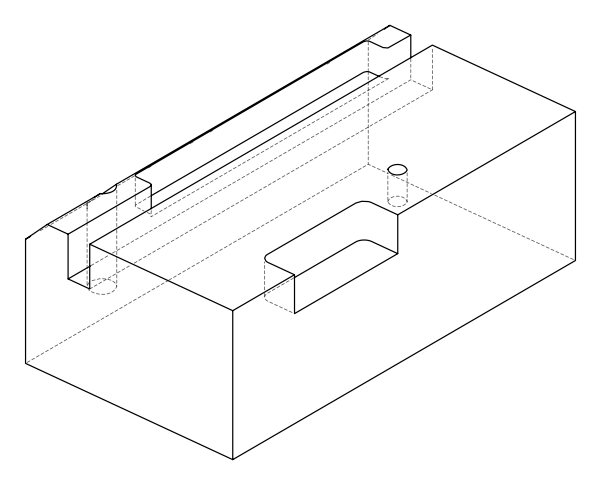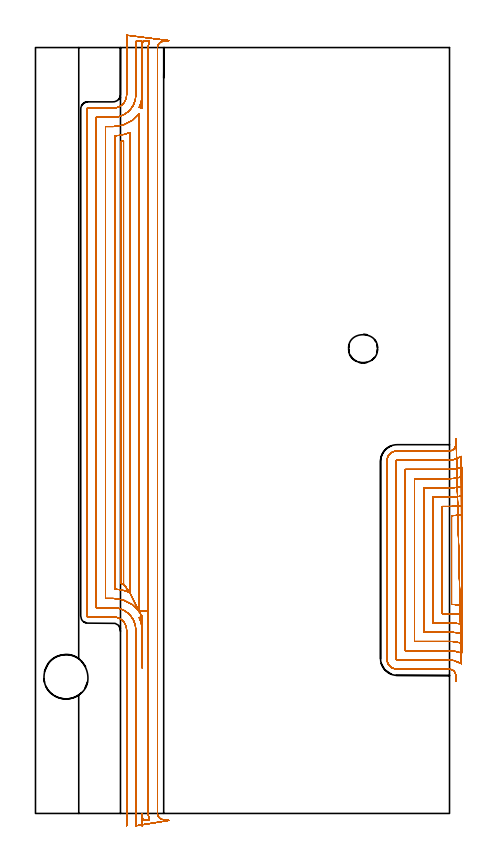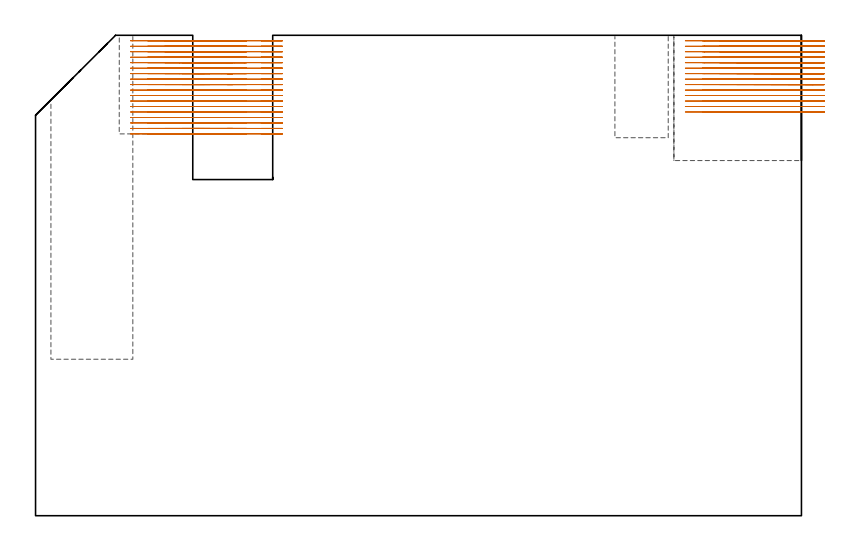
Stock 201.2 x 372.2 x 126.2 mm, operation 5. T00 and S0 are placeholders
(PLAN: 8 operations, 5 tool changes, 226.6 min)
(1 SPOT_DRILL | STEP1POCKET | NXT0321_9005460120000 | 0.03 min | 3 mm3)
(2 DRILL_BLIND_HOLE_INTO_CENTER | STEP1POCKET | NXT0301_128 | 0.12 min | 2910 mm3)
(3 MILL_ROUGH_BLIND_HOLE_CONTOUR | STEP1POCKET | NXT0201_013 | Spiral | 0.49 min | 1225 mm3)
(4 AREA_MILL | FG_CHAMFER_SURFACE | UGT0205_001 | 23.51 min | 81862 mm3)
(5 MILL_OPEN_POCKET | POCKET_OPEN | NXT0201_008 | Follow Part, ap 1.5, ae 75% | 191.44 min | 425659 mm3)
(6 MILL_SLOT | SLOT_PARTIAL_RECTANGULAR | NXT0201_012 | Follow Part, ap 4, ae 75% | 2.69 min | 26153 mm3)
(7 MILL_RECTANGULAR_SLOT | SLOT_RECTANGULAR | NXT0201_012 | Follow Part, ap 4, ae 75% | 6.61 min | 93767 mm3)
(8 MILL_BLIND_HOLE_FROM_SOLID_MATERIAL | STEP1POCKET_1 | NXT0201_012 | Spiral | 1.74 min | 28776 mm3)
(TOOL NXT0321_9005460120000 | NC Spot Drill, 142deg, 12mm, Carbide, Uncoated | D12 PA142 FL30 Z2)
(TOOL NXT0301_128 | Carbide Drill 12mm [861.1-1200-036A1-GP GC34] | D12 PA150 FL37.4 Z2)
(TOOL NXT0201_013 | ENDMILL 10mm | D10 FL30 Z4)
(TOOL UGT0205_001 | Chamfer Mill 20 x 3 x 45 deg. | D20 FL50 Z2)
(TOOL NXT0201_008 | ENDMILL 6mm [2P460-0600-NA 1630] | D6 FL26 Z6)
(TOOL NXT0201_012 | ENDMILL 16mm [2P460-1600-NA 1630] | D16 FL38 Z6)
(OP 5 MILL_OPEN_POCKET, part 1 of 2)
G17 G21 G94 G90
T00 M6
G54
G17 G0 G90 X51.8 Y-6. S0 M3
G43 Z136.2 H1
Z124.761
G94 G1 Y-3. F250.
Y-0.008 F500.
G3 X52.238 Y-3. R10.5
G1 X55.426
G2 X54.8 Y0. R7.5
G1 Y98.232
X50.3
X51.8 Y95.634
Y74.558
Y89.1
G3 X50.374 Y95.233 R13.9
X51.8 Y95.634 R3.
G1 X50.3 Y98.232
X45.8 Y107.365
X42.8 Y111.47
Y326.83
G2 X41.5 Y326.585 R22.9
G1 Y111.715
G2 X42.8 Y111.47 R22.9
G1 X45.8 Y107.365
Y330.935
G2 X38.5 Y329.309 R19.9
G1 Y108.991
G2 X45.8 Y107.365 R19.9
G1 X50.3 Y98.232
Y340.068
G2 X37.9 Y333.8 R15.4
G1 X34.
Y104.5
X37.9
G2 X50.3 Y98.232 R15.4
G1 X54.8
Y372.2
G2 X55.426 Y375.2 R7.5
G1 X52.238
G3 X51.8 Y372.2 R10.5
G1 Y342.666
G3 X50.374 Y343.067 R3.
X51.8 Y349.2 R13.9
G1 Y375.2
X48.8
Y349.2
G2 X37.9 Y338.3 R10.9
G1 X29.5
Y100.
X37.9
G2 X48.8 Y89.1 R10.9
G1 Y-3.
Y-6. F250.
X64.847 Y-3.393
X61.877 Y-2.97
G2 X59.3 Y0. R3. F500.
G1 Y372.2
G2 X61.877 Y375.17 R3.
G1 X64.847 Y375.593 F250.
X44.3 Y378.2
Y375.2
Y349.2 F500.
G2 X37.9 Y342.8 R6.4
G1 X25.4
G3 X25. Y342.4 R0.4
G1 Y95.9
G3 X25.4 Y95.5 R0.4
G1 X37.9
G2 X44.3 Y89.1 R6.4
G1 Y-3.
Y-6. F250.
G0 X51.8 Z123.322
G1 Y-3.
Y-0.008 F500.
G3 X52.238 Y-3. R10.5
G1 X55.426
G2 X54.8 Y0. R7.5
G1 Y98.232
X50.3
X51.8 Y95.634
Y70.68
Y89.1
G3 X50.374 Y95.233 R13.9
X51.8 Y95.634 R3.
G1 X50.3 Y98.232
X45.8 Y107.365
X42.8 Y111.47
Y326.83
G2 X41.5 Y326.585 R22.9
G1 Y111.715
G2 X42.8 Y111.47 R22.9
G1 X45.8 Y107.365
Y330.935
G2 X38.5 Y329.309 R19.9
G1 Y108.991
G2 X45.8 Y107.365 R19.9
G1 X50.3 Y98.232
Y340.068
G2 X37.9 Y333.8 R15.4
G1 X34.
Y104.5
X37.9
G2 X50.3 Y98.232 R15.4
G1 X54.8
Y372.2
G2 X55.426 Y375.2 R7.5
G1 X52.238
G3 X51.8 Y372.2 R10.5
G1 Y342.666
G3 X50.374 Y343.067 R3.
X51.8 Y349.2 R13.9
G1 Y375.2
X48.8
Y349.2
G2 X37.9 Y338.3 R10.9
G1 X29.5
Y100.
X37.9
G2 X48.8 Y89.1 R10.9
G1 Y-3.
Y-6. F250.
X64.847 Y-3.393
X61.877 Y-2.97
G2 X59.3 Y0. R3. F500.
G1 Y372.2
G2 X61.877 Y375.17 R3.
G1 X64.847 Y375.593 F250.
X44.3 Y378.2
Y375.2
Y349.2 F500.
G2 X37.9 Y342.8 R6.4
G1 X25.4
G3 X25. Y342.4 R0.4
G1 Y95.9
G3 X25.4 Y95.5 R0.4
G1 X37.9
G2 X44.3 Y89.1 R6.4
G1 Y-3.
Y-6. F250.
G0 X51.8 Z121.883
G1 Y-3.
Y-0.008 F500.
G3 X52.238 Y-3. R10.5
G1 X55.426
G2 X54.8 Y0. R7.5
G1 Y98.232
X50.3
X51.8 Y95.634
Y70.68
Y89.1
G3 X50.374 Y95.233 R13.9
X51.8 Y95.634 R3.
G1 X50.3 Y98.232
X45.8 Y107.365
X42.8 Y111.47
Y326.83
G2 X41.5 Y326.585 R22.9
G1 Y111.715
G2 X42.8 Y111.47 R22.9
G1 X45.8 Y107.365
Y330.935
G2 X38.5 Y329.309 R19.9
G1 Y108.991
G2 X45.8 Y107.365 R19.9
G1 X50.3 Y98.232
Y340.068
G2 X37.902 Y333.8 R15.4
G1 X34.
Y104.5
X37.9
G2 X50.3 Y98.232 R15.4
G1 X54.8
Y372.2
G2 X55.426 Y375.2 R7.5
G1 X52.238
G3 X51.8 Y372.2 R10.5
G1 Y342.666
G3 X50.374 Y343.067 R3.
X51.8 Y349.2 R13.9
G1 Y375.2
X48.8
Y349.2
G2 X37.9 Y338.3 R10.9
G1 X29.5
Y100.
X37.9
G2 X48.8 Y89.1 R10.9
G1 Y-3.
Y-6. F250.
X64.847 Y-3.393
X61.877 Y-2.97
G2 X59.3 Y0. R3. F500.
G1 Y372.2
G2 X61.877 Y375.17 R3.
G1 X64.847 Y375.593 F250.
X44.3 Y378.2
Y375.2
Y349.2 F500.
G2 X37.9 Y342.8 R6.4
G1 X25.4
G3 X25. Y342.4 R0.4
G1 Y95.9
G3 X25.4 Y95.5 R0.4
G1 X37.9
G2 X44.3 Y89.1 R6.4
G1 Y-3.
Y-6. F250.
G0 X51.8 Z120.444
G1 Y-3.
Y-0.008 F500.
G3 X52.238 Y-3. R10.5
G1 X55.426
G2 X54.8 Y0. R7.5
G1 Y98.232
X50.3
X51.8 Y95.634
Y74.558
Y89.1
G3 X50.374 Y95.233 R13.9
X51.8 Y95.634 R3.
G1 X50.3 Y98.232
X45.8 Y107.365
X42.8 Y111.47
Y326.83
G2 X41.5 Y326.585 R22.9
G1 Y111.715
G2 X42.8 Y111.47 R22.9
G1 X45.8 Y107.365
Y330.935
G2 X38.5 Y329.309 R19.9
G1 Y108.991
G2 X45.8 Y107.365 R19.9
G1 X50.3 Y98.232
Y340.068
G2 X37.9 Y333.8 R15.4
G1 X34.
Y104.5
X37.9
G2 X50.3 Y98.232 R15.4
G1 X54.8
Y372.2
G2 X55.426 Y375.2 R7.5
G1 X52.238
G3 X51.8 Y372.2 R10.5
G1 Y342.666
G3 X50.374 Y343.067 R3.
X51.8 Y349.2 R13.9
G1 Y375.2
X48.8
Y349.2
G2 X37.9 Y338.3 R10.9
G1 X29.5
Y100.
X37.9
G2 X48.8 Y89.1 R10.9
G1 Y-3.
Y-6. F250.
X64.847 Y-3.393
X61.877 Y-2.97
G2 X59.3 Y0. R3. F500.
G1 Y372.2
G2 X61.877 Y375.17 R3.
G1 X64.847 Y375.593 F250.
X44.3 Y378.2
Y375.2
Y349.2 F500.
G2 X37.9 Y342.8 R6.4
G1 X25.4
G3 X25. Y342.4 R0.4
G1 Y95.9
G3 X25.4 Y95.5 R0.4
G1 X37.9
G2 X44.3 Y89.1 R6.4
G1 Y-3.
Y-6. F250.
G0 X51.8 Z119.005
G1 Y-3.
Y-0.008 F500.
G3 X52.238 Y-3. R10.5
G1 X55.426
G2 X54.8 Y0. R7.5
G1 Y98.232
X50.3
X51.8 Y95.634
Y74.558
Y89.1
G3 X50.374 Y95.233 R13.9
X51.8 Y95.634 R3.
G1 X50.3 Y98.232
X45.8 Y107.365
X42.8 Y111.47
Y326.83
G2 X41.5 Y326.585 R22.9
G1 Y111.715
G2 X42.8 Y111.47 R22.9
G1 X45.8 Y107.365
Y330.935
G2 X38.5 Y329.309 R19.9
G1 Y108.991
G2 X45.8 Y107.365 R19.9
G1 X50.3 Y98.232
Y340.068
G2 X37.9 Y333.8 R15.4
G1 X34.
Y104.5
X37.9
G2 X50.3 Y98.232 R15.4
G1 X54.8
Y372.2
G2 X55.426 Y375.2 R7.5
G1 X52.238
G3 X51.8 Y372.2 R10.5
G1 Y342.666
G3 X50.374 Y343.067 R3.
X51.8 Y349.2 R13.9
G1 Y375.2
X48.8
Y349.2
G2 X37.9 Y338.3 R10.9
G1 X29.5
Y100.
X37.9
G2 X48.8 Y89.1 R10.9
G1 Y-3.
Y-6. F250.
X64.847 Y-3.393
X61.877 Y-2.97
G2 X59.3 Y0. R3. F500.
G1 Y372.2
G2 X61.877 Y375.17 R3.
G1 X64.847 Y375.593 F250.
X44.3 Y378.2
Y375.2
Y349.2 F500.
G2 X37.9 Y342.8 R6.4
G1 X25.4
G3 X25. Y342.4 R0.4
G1 Y95.9
G3 X25.4 Y95.5 R0.4
G1 X37.9
G2 X44.3 Y89.1 R6.4
G1 Y-3.
Y-6. F250.
G0 X51.8 Z117.567
G1 Y-3.
Y-0.008 F500.
G3 X52.238 Y-3. R10.5
G1 X55.426
G2 X54.8 Y0. R7.5
G1 Y98.232
X50.3
X51.8 Y95.634
Y74.558
Y89.1
G3 X50.374 Y95.233 R13.9
X51.8 Y95.634 R3.
G1 X50.3 Y98.232
X45.8 Y107.365
X42.8 Y111.47
Y326.83
G2 X41.5 Y326.585 R22.9
G1 Y111.715
G2 X42.8 Y111.47 R22.9
G1 X45.8 Y107.365
Y330.935
G2 X38.5 Y329.309 R19.9
G1 Y108.991
G2 X45.8 Y107.365 R19.9
G1 X50.3 Y98.232
Y340.068
G2 X37.902 Y333.8 R15.4
G1 X34.
Y104.5
X37.9
G2 X50.3 Y98.232 R15.4
G1 X54.8
Y372.2
G2 X55.426 Y375.2 R7.5
G1 X52.238
G3 X51.8 Y372.2 R10.5
G1 Y342.666
G3 X50.374 Y343.067 R3.
X51.8 Y349.2 R13.9
G1 Y375.2
X48.8
Y349.2
G2 X37.9 Y338.3 R10.9
G1 X29.5
Y100.
X37.9
G2 X48.8 Y89.1 R10.9
G1 Y-3.
Y-6. F250.
X64.847 Y-3.393
X61.877 Y-2.97
G2 X59.3 Y0. R3. F500.
G1 Y372.2
G2 X61.877 Y375.17 R3.
G1 X64.847 Y375.593 F250.
X44.3 Y378.2
Y375.2
Y349.2 F500.
G2 X37.9 Y342.8 R6.4
G1 X25.4
G3 X25. Y342.4 R0.4
G1 Y95.9
G3 X25.4 Y95.5 R0.4
G1 X37.9
G2 X44.3 Y89.1 R6.4
G1 Y-3.
Y-6. F250.
G0 X51.8 Z116.128
G1 Y-3.
Y-0.008 F500.
G3 X52.238 Y-3. R10.5
G1 X55.426
G2 X54.8 Y0. R7.5
G1 Y98.232
X50.3
X51.8 Y95.634
Y74.558
Y89.1
G3 X50.374 Y95.233 R13.9
X51.8 Y95.634 R3.
G1 X50.3 Y98.232
X45.8 Y107.365
X42.8 Y111.47
Y326.83
G2 X41.5 Y326.585 R22.9
G1 Y111.715
G2 X42.8 Y111.47 R22.9
G1 X45.8 Y107.365
Y330.935
G2 X38.5 Y329.309 R19.9
G1 Y108.991
G2 X45.8 Y107.365 R19.9
G1 X50.3 Y98.232
Y340.068
G2 X37.902 Y333.8 R15.4
G1 X34.
Y104.5
X37.9
G2 X50.3 Y98.232 R15.4
G1 X54.8
Y372.2
G2 X55.426 Y375.2 R7.5
G1 X52.238
G3 X51.8 Y372.2 R10.5
G1 Y342.666
G3 X50.374 Y343.067 R3.
X51.8 Y349.2 R13.9
G1 Y375.2
X48.8
Y349.2
G2 X37.9 Y338.3 R10.9
G1 X29.5
Y100.
X37.9
G2 X48.8 Y89.1 R10.9
G1 Y-3.
Y-6. F250.
X64.847 Y-3.393
X61.877 Y-2.97
G2 X59.3 Y0. R3. F500.
G1 Y372.2
G2 X61.877 Y375.17 R3.
G1 X64.847 Y375.593 F250.
X44.3 Y378.2
Y375.2
Y349.2 F500.
G2 X37.9 Y342.8 R6.4
G1 X25.4
G3 X25. Y342.4 R0.4
G1 Y95.9
G3 X25.4 Y95.5 R0.4
G1 X37.9
G2 X44.3 Y89.1 R6.4
G1 Y-3.
Y-6. F250.
G0 X51.8 Z114.689
G1 Y-3.
Y-0.008 F500.
G3 X52.238 Y-3. R10.5
G1 X55.426
G2 X54.8 Y0. R7.5
G1 Y98.232
X50.3
X51.8 Y95.634
Y74.558
Y89.1
G3 X50.374 Y95.233 R13.9
X51.8 Y95.634 R3.
G1 X50.3 Y98.232
X45.8 Y107.365
X42.8 Y111.47
Y326.83
G2 X41.5 Y326.585 R22.9
G1 Y111.715
G2 X42.8 Y111.47 R22.9
G1 X45.8 Y107.365
Y330.935
G2 X38.5 Y329.309 R19.9
G1 Y108.991
G2 X45.8 Y107.365 R19.9
G1 X50.3 Y98.232
Y340.068
G2 X37.902 Y333.8 R15.4
G1 X34.
Y104.5
X37.9
G2 X50.3 Y98.232 R15.4
G1 X54.8
Y372.2
G2 X55.426 Y375.2 R7.5
G1 X52.238
G3 X51.8 Y372.2 R10.5
G1 Y342.666
G3 X50.374 Y343.067 R3.
X51.8 Y349.2 R13.9
G1 Y375.2
X48.8
Y349.2
G2 X37.9 Y338.3 R10.9
G1 X29.5
Y100.
X37.9
G2 X48.8 Y89.1 R10.9
G1 Y-3.
Y-6. F250.
X64.847 Y-3.393
X61.877 Y-2.97
G2 X59.3 Y0. R3. F500.
G1 Y372.2
G2 X61.877 Y375.17 R3.
G1 X64.847 Y375.593 F250.
X44.3 Y378.2
Y375.2
Y349.2 F500.
G2 X37.9 Y342.8 R6.4
G1 X25.4
G3 X25. Y342.4 R0.4
G1 Y95.9
G3 X25.4 Y95.5 R0.4
G1 X37.9
G2 X44.3 Y89.1 R6.4
G1 Y-3.
Y-6. F250.
G0 X51.8 Z113.25
G1 Y-3.
Y-0.008 F500.
G3 X52.238 Y-3. R10.5
G1 X55.426
G2 X54.8 Y0. R7.5
G1 Y98.232
X50.3
X51.8 Y95.634
Y70.68
Y89.1
G3 X50.374 Y95.233 R13.9
X51.8 Y95.634 R3.
G1 X50.3 Y98.232
X45.8 Y107.365
X42.8 Y111.47
Y326.83
G2 X41.5 Y326.585 R22.9
G1 Y111.715
G2 X42.8 Y111.47 R22.9
G1 X45.8 Y107.365
Y330.935
G2 X38.5 Y329.309 R19.9
G1 Y108.991
G2 X45.8 Y107.365 R19.9
G1 X50.3 Y98.232
Y340.068
G2 X37.902 Y333.8 R15.4
G1 X34.
Y104.5
X37.9
G2 X50.3 Y98.232 R15.4
G1 X54.8
Y372.2
G2 X55.426 Y375.2 R7.5
G1 X52.238
G3 X51.8 Y372.2 R10.5
G1 Y342.666
G3 X50.374 Y343.067 R3.
X51.8 Y349.2 R13.9
G1 Y375.2
X48.8
Y349.2
G2 X37.9 Y338.3 R10.9
G1 X29.5
Y100.
X37.9
G2 X48.8 Y89.1 R10.9
G1 Y-3.
Y-6. F250.
X64.847 Y-3.393
X61.877 Y-2.97
G2 X59.3 Y0. R3. F500.
G1 Y372.2
G2 X61.877 Y375.17 R3.
G1 X64.847 Y375.593 F250.
X44.3 Y378.2
Y375.2
Y349.2 F500.
G2 X37.9 Y342.8 R6.4
G1 X25.4
G3 X25. Y342.4 R0.4
G1 Y95.9
G3 X25.4 Y95.5 R0.4
G1 X37.9
G2 X44.3 Y89.1 R6.4
G1 Y-3.
Y-6. F250.
G0 X51.8 Z111.811
G1 Y-3.
Y-0.008 F500.
G3 X52.238 Y-3. R10.5
G1 X55.426
G2 X54.8 Y0. R7.5
G1 Y98.232
X50.3
X51.8 Y95.634
Y74.558
Y89.1
G3 X50.374 Y95.233 R13.9
X51.8 Y95.634 R3.
G1 X50.3 Y98.232
X45.8 Y107.365
X42.8 Y111.47
Y326.83
G2 X41.5 Y326.585 R22.9
G1 Y111.715
G2 X42.8 Y111.47 R22.9
G1 X45.8 Y107.365
Y330.935
G2 X38.5 Y329.309 R19.9
G1 Y108.991
G2 X45.8 Y107.365 R19.9
G1 X50.3 Y98.232
Y340.068
G2 X37.902 Y333.8 R15.4
G1 X34.
Y104.5
X37.9
G2 X50.3 Y98.232 R15.4
G1 X54.8
Y372.2
G2 X55.426 Y375.2 R7.5
G1 X52.238
G3 X51.8 Y372.2 R10.5
G1 Y342.666
G3 X50.374 Y343.067 R3.
X51.8 Y349.2 R13.9
G1 Y375.2
X48.8
Y349.2
G2 X37.9 Y338.3 R10.9
G1 X29.5
Y100.
X37.9
G2 X48.8 Y89.1 R10.9
G1 Y-3.
Y-6. F250.
X64.847 Y-3.393
X61.877 Y-2.97
G2 X59.3 Y0. R3. F500.
G1 Y372.2
G2 X61.877 Y375.17 R3.
G1 X64.847 Y375.593 F250.
X44.3 Y378.2
Y375.2
Y349.2 F500.
G2 X37.9 Y342.8 R6.4
G1 X25.4
G3 X25. Y342.4 R0.4
G1 Y95.9
G3 X25.4 Y95.5 R0.4
G1 X37.9
G2 X44.3 Y89.1 R6.4
G1 Y-3.
Y-6. F250.
G0 X51.8 Z110.372
G1 Y-3.
Y-0.008 F500.
G3 X52.238 Y-3. R10.5
G1 X55.426
G2 X54.8 Y0. R7.5
G1 Y98.232
X50.3
X51.8 Y95.634
Y74.558
Y89.1
G3 X50.374 Y95.233 R13.9
X51.8 Y95.634 R3.
G1 X50.3 Y98.232
X45.8 Y107.365
X42.8 Y111.47
Y326.83
G2 X41.5 Y326.585 R22.9
G1 Y111.715
G2 X42.8 Y111.47 R22.9
G1 X45.8 Y107.365
Y330.935
G2 X38.5 Y329.309 R19.9
G1 Y108.991
G2 X45.8 Y107.365 R19.9
G1 X50.3 Y98.232
Y340.068
G2 X37.902 Y333.8 R15.4
G1 X34.
Y104.5
X37.9
G2 X50.3 Y98.232 R15.4
G1 X54.8
Y372.2
G2 X55.426 Y375.2 R7.5
G1 X52.238
G3 X51.8 Y372.2 R10.5
G1 Y342.666
G3 X50.374 Y343.067 R3.
X51.8 Y349.2 R13.9
G1 Y375.2
X48.8
Y349.2
G2 X37.9 Y338.3 R10.9
G1 X29.5
Y100.
X37.9
G2 X48.8 Y89.1 R10.9
G1 Y-3.
Y-6. F250.
X64.847 Y-3.393
X61.877 Y-2.97
G2 X59.3 Y0. R3. F500.
G1 Y372.2
G2 X61.877 Y375.17 R3.
G1 X64.847 Y375.593 F250.
X44.3 Y378.2
Y375.2
Y349.2 F500.
G2 X37.9 Y342.8 R6.4
G1 X25.4
G3 X25. Y342.4 R0.4
G1 Y95.9
G3 X25.4 Y95.5 R0.4
G1 X37.9
G2 X44.3 Y89.1 R6.4
G1 Y-3.
Y-6. F250.
G0 X51.8 Z108.933
G1 Y-3.
Y-0.008 F500.
G3 X52.238 Y-3. R10.5
G1 X55.426
G2 X54.8 Y0. R7.5
G1 Y98.232
X50.3
X51.8 Y95.634
Y74.558
Y89.1
G3 X50.374 Y95.233 R13.9
X51.8 Y95.634 R3.
G1 X50.3 Y98.232
X45.8 Y107.365
X42.8 Y111.47
Y326.83
G2 X41.5 Y326.585 R22.9
G1 Y111.715
G2 X42.8 Y111.47 R22.9
G1 X45.8 Y107.365
Y330.935
G2 X38.5 Y329.309 R19.9
G1 Y108.991
G2 X45.8 Y107.365 R19.9
G1 X50.3 Y98.232
Y340.068
G2 X37.902 Y333.8 R15.4
G1 X34.
Y104.5
X37.9
G2 X50.3 Y98.232 R15.4
G1 X54.8
Y372.2
G2 X55.426 Y375.2 R7.5
G1 X52.238
G3 X51.8 Y372.2 R10.5
G1 Y342.666
G3 X50.374 Y343.067 R3.
X51.8 Y349.2 R13.9
G1 Y375.2
X48.8
Y349.2
G2 X37.9 Y338.3 R10.9
G1 X29.5
Y100.
X37.9
G2 X48.8 Y89.1 R10.9
G1 Y-3.
Y-6. F250.
X64.847 Y-3.393
X61.877 Y-2.97
G2 X59.3 Y0. R3. F500.
G1 Y372.2
G2 X61.877 Y375.17 R3.
G1 X64.847 Y375.593 F250.
X44.3 Y378.2
Y375.2
Y349.2 F500.
G2 X37.9 Y342.8 R6.4
G1 X25.4
G3 X25. Y342.4 R0.4
G1 Y95.9
G3 X25.4 Y95.5 R0.4
G1 X37.9
G2 X44.3 Y89.1 R6.4
G1 Y-3.
Y-6. F250.
G0 X51.8 Z107.494
G1 Y-3.
Y-0.008 F500.
G3 X52.238 Y-3. R10.5
G1 X55.426
G2 X54.8 Y0. R7.5
G1 Y98.232
X50.3
X51.8 Y95.634
Y74.558
Y89.1
G3 X50.374 Y95.233 R13.9
X51.8 Y95.634 R3.
G1 X50.3 Y98.232
X45.8 Y107.365
X42.8 Y111.47
Y326.83
G2 X41.5 Y326.585 R22.9
G1 Y111.715
G2 X42.8 Y111.47 R22.9
G1 X45.8 Y107.365
Y330.935
G2 X38.5 Y329.309 R19.9
G1 Y108.991
G2 X45.8 Y107.365 R19.9
G1 X50.3 Y98.232
Y340.068
G2 X37.902 Y333.8 R15.4
G1 X34.
Y104.5
X37.9
G2 X50.3 Y98.232 R15.4
G1 X54.8
Y372.2
G2 X55.426 Y375.2 R7.5
G1 X52.238
G3 X51.8 Y372.2 R10.5
G1 Y342.666
G3 X50.374 Y343.067 R3.
X51.8 Y349.2 R13.9
G1 Y375.2
X48.8
Y349.2
G2 X37.9 Y338.3 R10.9
G1 X29.5
Y100.
X37.9
G2 X48.8 Y89.1 R10.9
G1 Y-3.
Y-6. F250.
X64.847 Y-3.393
X61.877 Y-2.97
G2 X59.3 Y0. R3. F500.
G1 Y372.2
G2 X61.877 Y375.17 R3.
G1 X64.847 Y375.593 F250.
X44.3 Y378.2
Y375.2
Y349.2 F500.
G2 X37.9 Y342.8 R6.4
G1 X25.4
G3 X25. Y342.4 R0.4
G1 Y95.9
G3 X25.4 Y95.5 R0.4
G1 X37.9
G2 X44.3 Y89.1 R6.4
G1 Y-3.
Y-6. F250.
G0 X51.8 Z106.056
G1 Y-3.
Y-0.008 F500.
G3 X52.238 Y-3. R10.5
G1 X55.426
G2 X54.8 Y0. R7.5
G1 Y98.232
X50.3
X51.8 Y95.634
Y74.558
Y89.1
G3 X50.374 Y95.233 R13.9
X51.8 Y95.634 R3.
G1 X50.3 Y98.232
X45.8 Y107.365
X42.8 Y111.47
Y326.83
G2 X41.5 Y326.585 R22.9
G1 Y111.715
G2 X42.8 Y111.47 R22.9
G1 X45.8 Y107.365
Y330.935
G2 X38.5 Y329.309 R19.9
G1 Y108.991
G2 X45.8 Y107.365 R19.9
G1 X50.3 Y98.232
Y340.068
G2 X37.902 Y333.8 R15.4
G1 X34.
Y104.5
X37.9
G2 X50.3 Y98.232 R15.4
G1 X54.8
Y372.2
G2 X55.426 Y375.2 R7.5
G1 X52.238
G3 X51.8 Y372.2 R10.5
G1 Y342.666
G3 X50.374 Y343.067 R3.
X51.8 Y349.2 R13.9
G1 Y375.2
X48.8
Y349.2
G2 X37.9 Y338.3 R10.9
G1 X29.5
Y100.
X37.9
G2 X48.8 Y89.1 R10.9
G1 Y-3.
Y-6. F250.
X64.847 Y-3.393
X61.877 Y-2.97
G2 X59.3 Y0. R3. F500.
G1 Y372.2
G2 X61.877 Y375.17 R3.
G1 X64.847 Y375.593 F250.
X44.3 Y378.2
Y375.2
Y349.2 F500.
G2 X37.9 Y342.8 R6.4
G1 X25.4
G3 X25. Y342.4 R0.4
G1 Y95.9
G3 X25.4 Y95.5 R0.4
G1 X37.9
G2 X44.3 Y89.1 R6.4
G1 Y-3.
Y-6. F250.
G0 X51.8 Z104.617
G1 Y-3.
Y-0.008 F500.
G3 X52.238 Y-3. R10.5
G1 X55.426
G2 X54.8 Y0. R7.5
G1 Y98.232
X50.3
X51.8 Y95.634
Y74.558
Y89.1
G3 X50.374 Y95.233 R13.9
X51.8 Y95.634 R3.
G1 X50.3 Y98.232
X45.8 Y107.365
X42.8 Y111.47
Y326.83
G2 X41.5 Y326.585 R22.9
G1 Y111.715
G2 X42.8 Y111.47 R22.9
G1 X45.8 Y107.365
Y330.935
G2 X38.5 Y329.309 R19.9
G1 Y108.991
G2 X45.8 Y107.365 R19.9
G1 X50.3 Y98.232
Y340.068
G2 X37.902 Y333.8 R15.4
G1 X34.
Y104.5
X37.9
G2 X50.3 Y98.232 R15.4
G1 X54.8
Y372.2
G2 X55.426 Y375.2 R7.5
G1 X52.238
G3 X51.8 Y372.2 R10.5
G1 Y342.666
G3 X50.374 Y343.067 R3.
X51.8 Y349.2 R13.9
G1 Y375.2
X48.8
Y349.2
G2 X37.9 Y338.3 R10.9
G1 X29.5
Y100.
X37.9
G2 X48.8 Y89.1 R10.9
G1 Y-3.
Y-6. F250.
X64.847 Y-3.393
X61.877 Y-2.97
G2 X59.3 Y0. R3. F500.
G1 Y372.2
G2 X61.877 Y375.17 R3.
G1 X64.847 Y375.593 F250.
X44.3 Y378.2
Y375.2
Y349.2 F500.
G2 X37.9 Y342.8 R6.4
G1 X25.4
G3 X25. Y342.4 R0.4
G1 Y95.9
G3 X25.4 Y95.5 R0.4
G1 X37.9
G2 X44.3 Y89.1 R6.4
G1 Y-3.
Y-6. F250.
G0 X51.8 Z103.178
G1 Y-3.
Y-0.008 F500.
G3 X52.238 Y-3. R10.5
G1 X55.426
G2 X54.8 Y0. R7.5
G1 Y98.232
X50.3
X51.8 Y95.634
Y74.558
Y89.1
G3 X50.374 Y95.233 R13.9
X51.8 Y95.634 R3.
G1 X50.3 Y98.232
X45.8 Y107.365
X42.8 Y111.47
Y326.83
G2 X41.5 Y326.585 R22.9
G1 Y111.715
G2 X42.8 Y111.47 R22.9
G1 X45.8 Y107.365
Y330.935
G2 X38.5 Y329.309 R19.9
G1 Y108.991
G2 X45.8 Y107.365 R19.9
G1 X50.3 Y98.232
Y340.068
G2 X37.902 Y333.8 R15.4
G1 X34.
Y104.5
X37.9
G2 X50.3 Y98.232 R15.4
G1 X54.8
Y372.2
G2 X55.426 Y375.2 R7.5
G1 X52.238
G3 X51.8 Y372.2 R10.5
G1 Y342.666
G3 X50.374 Y343.067 R3.
X51.8 Y349.2 R13.9
G1 Y375.2
X48.8
Y349.2
G2 X37.9 Y338.3 R10.9
G1 X29.5
Y100.
X37.9
G2 X48.8 Y89.1 R10.9
G1 Y-3.
Y-6. F250.
X64.847 Y-3.393
X61.877 Y-2.97
G2 X59.3 Y0. R3. F500.
G1 Y372.2
G2 X61.877 Y375.17 R3.
G1 X64.847 Y375.593 F250.
X44.3 Y378.2
Y375.2
Y349.2 F500.
G2 X37.9 Y342.8 R6.4
G1 X25.4
G3 X25. Y342.4 R0.4
G1 Y95.9
G3 X25.4 Y95.5 R0.4
G1 X37.9
G2 X44.3 Y89.1 R6.4
G1 Y-3.
Y-6. F250.
G0 X51.8 Z101.739
G1 Y-3.
Y-0.008 F500.
G3 X52.238 Y-3. R10.5
G1 X55.426
G2 X54.8 Y0. R7.5
G1 Y98.232
X50.3
X51.8 Y95.634
Y74.558
Y89.1
G3 X50.374 Y95.233 R13.9
X51.8 Y95.634 R3.
G1 X50.3 Y98.232
X45.8 Y107.365
X42.8 Y111.47
Y326.83
G2 X41.5 Y326.585 R22.9
G1 Y111.715
G2 X42.8 Y111.47 R22.9
G1 X45.8 Y107.365
Y330.935
G2 X38.5 Y329.309 R19.9
G1 Y108.991
G2 X45.8 Y107.365 R19.9
G1 X50.3 Y98.232
Y340.068
G2 X37.902 Y333.8 R15.4
G1 X34.
Y104.5
X37.9
G2 X50.3 Y98.232 R15.4
G1 X54.8
Y372.2
G2 X55.426 Y375.2 R7.5
G1 X52.238
G3 X51.8 Y372.2 R10.5
G1 Y342.666
G3 X50.374 Y343.067 R3.
X51.8 Y349.2 R13.9
G1 Y375.2
X48.8
Y349.2
G2 X37.9 Y338.3 R10.9
G1 X29.5
Y100.
X37.9
G2 X48.8 Y89.1 R10.9
G1 Y-3.
Y-6. F250.
X64.847 Y-3.393
X61.877 Y-2.97
G2 X59.3 Y0. R3. F500.
G1 Y372.2
G2 X61.877 Y375.17 R3.
G1 X64.847 Y375.593 F250.
X44.3 Y378.2
Y375.2
Y349.2 F500.
G2 X37.9 Y342.8 R6.4
G1 X25.4
G3 X25. Y342.4 R0.4
G1 Y95.9
G3 X25.4 Y95.5 R0.4
G1 X37.9
G2 X44.3 Y89.1 R6.4
G1 Y-3.
Y-6. F250.
G0 X51.8 Z100.3
G1 Y-3.
Y-0.008 F500.
G3 X52.238 Y-3. R10.5
G1 X55.426
G2 X54.8 Y0. R7.5
G1 Y98.232
X50.3
X51.8 Y95.634
Y74.558
Y89.1
G3 X50.374 Y95.233 R13.9
X51.8 Y95.634 R3.
G1 X50.3 Y98.232
X45.8 Y107.365
X42.8 Y111.47
Y326.83
G2 X41.5 Y326.585 R22.9
G1 Y111.715
G2 X42.8 Y111.47 R22.9
G1 X45.8 Y107.365
Y330.935
G2 X38.5 Y329.309 R19.9
G1 Y108.991
G2 X45.8 Y107.365 R19.9
G1 X50.3 Y98.232
Y340.068
G2 X37.902 Y333.8 R15.4
G1 X34.
Y104.5
X37.9
G2 X50.3 Y98.232 R15.4
G1 X54.8
Y372.2
G2 X55.426 Y375.2 R7.5
G1 X52.238
G3 X51.8 Y372.2 R10.5
G1 Y342.666
G3 X50.374 Y343.067 R3.
X51.8 Y349.2 R13.9
G1 Y375.2
X48.8
Y349.2
G2 X37.9 Y338.3 R10.9
G1 X29.5
Y100.
X37.9
G2 X48.8 Y89.1 R10.9
G1 Y-3.
Y-6. F250.
X64.847 Y-3.393
X61.877 Y-2.97
G2 X59.3 Y0. R3. F500.
G1 Y372.2
G2 X61.877 Y375.17 R3.
G1 X64.847 Y375.593 F250.
X44.3 Y378.2
Y375.2
Y349.2 F500.
G2 X37.9 Y342.8 R6.4
G1 X25.4
G3 X25. Y342.4 R0.4
G1 Y95.9
G3 X25.4 Y95.5 R0.4
G1 X37.9
G2 X44.3 Y89.1 R6.4
G1 Y-3.
Y-6. F250.
G0 Z136.2
X207.189 Y145.092
Z124.761
G1 X204.2 Y144.831
G2 X202.2 Y144.714 R34.5 F500.
G1 Y101.586
G2 X204.2 Y101.469 R34.5
G1 X207.189 Y101.208 F250.
X207.185 Y149.65
X204.2 Y149.35
G2 X201.2 Y149.2 R30. F500.
G1 X197.7
Y97.1
X201.2
G2 X204.2 Y96.95 R30.
G1 X207.185 Y96.65 F250.
X207.179 Y154.23
X204.2 Y153.877
G2 X201.2 Y153.7 R25.5 F500.
G1 X193.2
Y92.6
X201.2
G2 X204.2 Y92.423 R25.5
G1 X207.179 Y92.07 F250.
X207.169 Y158.844
X204.2 Y158.415
G2 X201.2 Y158.2 R21. F500.
G1 X188.7
Y88.1
X201.2
G2 X204.2 Y87.885 R21.
G1 X207.169 Y87.456 F250.
X207.15 Y163.52
X204.2 Y162.975
G2 X201.2 Y162.7 R16.5 F500.
G1 X184.2
Y83.6
X201.2
G2 X204.2 Y83.325 R16.5
G1 X207.15 Y82.78 F250.
X207.105 Y168.331
X204.2 Y167.581
G2 X201.2 Y167.2 R12. F500.
G1 X179.7
Y79.1
X201.2
G2 X204.2 Y78.719 R12.
G1 X207.105 Y77.969 F250.
X206.95 Y173.526
X204.2 Y172.326
G2 X201.2 Y171.7 R7.5 F500.
G1 X175.8
G3 X175.2 Y171.1 R0.6
G1 Y75.2
G3 X175.8 Y74.6 R0.6
G1 X201.2
G2 X204.2 Y73.974 R7.5
G1 X206.95 Y72.774 F250.
X204.435 Y181.945
X204.19 Y178.955
G2 X201.2 Y176.2 R3. F500.
G1 X175.8
G3 X170.7 Y171.1 R5.1
G1 Y75.2
G3 X175.8 Y70.1 R5.1
G1 X201.2
G2 X204.19 Y67.345 R3.
G1 X204.435 Y64.355 F250.
G0 X207.189 Y145.092 Z123.322
G1 X204.2 Y144.831
G2 X202.2 Y144.714 R34.5 F500.
G1 Y101.586
G2 X204.2 Y101.469 R34.5
G1 X207.189 Y101.208 F250.
X207.185 Y149.65
X204.2 Y149.35
G2 X201.2 Y149.2 R30. F500.
G1 X197.7
Y97.1
X201.2
G2 X204.2 Y96.95 R30.
G1 X207.185 Y96.65 F250.
X207.179 Y154.23
X204.2 Y153.877
G2 X201.2 Y153.7 R25.5 F500.
G1 X193.2
Y92.6
X201.2
G2 X204.2 Y92.423 R25.5
G1 X207.179 Y92.07 F250.
X207.169 Y158.844
X204.2 Y158.415
G2 X201.2 Y158.2 R21. F500.
G1 X188.7
Y88.1
X201.2
G2 X204.2 Y87.885 R21.
G1 X207.169 Y87.456 F250.
X207.15 Y163.52
X204.2 Y162.975
G2 X201.2 Y162.7 R16.5 F500.
G1 X184.2
Y83.6
X201.2
G2 X204.2 Y83.325 R16.5
G1 X207.15 Y82.78 F250.
X207.105 Y168.331
X204.2 Y167.581
G2 X201.2 Y167.2 R12. F500.
G1 X179.7
Y79.1
X201.2
G2 X204.2 Y78.719 R12.
G1 X207.105 Y77.969 F250.
X206.95 Y173.526
X204.2 Y172.326
G2 X201.2 Y171.7 R7.5 F500.
G1 X175.8
G3 X175.2 Y171.1 R0.6
G1 Y75.2
G3 X175.8 Y74.6 R0.6
G1 X201.2
G2 X204.2 Y73.974 R7.5
G1 X206.95 Y72.774 F250.
X204.435 Y181.945
X204.19 Y178.955
G2 X201.2 Y176.2 R3. F500.
G1 X175.8
G3 X170.7 Y171.1 R5.1
G1 Y75.2
G3 X175.8 Y70.1 R5.1
G1 X201.2
G2 X204.19 Y67.345 R3.
G1 X204.435 Y64.355 F250.
G0 X207.189 Y145.092 Z121.883
G1 X204.2 Y144.831
G2 X202.2 Y144.714 R34.5 F500.
G1 Y101.586
G2 X204.2 Y101.469 R34.5
G1 X207.189 Y101.208 F250.
X207.185 Y149.65
X204.2 Y149.35
G2 X201.2 Y149.2 R30. F500.
G1 X197.7
Y97.1
X201.2
G2 X204.2 Y96.95 R30.
G1 X207.185 Y96.65 F250.
X207.179 Y154.23
X204.2 Y153.877
G2 X201.2 Y153.7 R25.5 F500.
G1 X193.2
Y92.6
X201.2
G2 X204.2 Y92.423 R25.5
G1 X207.179 Y92.07 F250.
X207.169 Y158.844
X204.2 Y158.415
G2 X201.2 Y158.2 R21. F500.
G1 X188.7
Y88.1
X201.2
G2 X204.2 Y87.885 R21.
G1 X207.169 Y87.456 F250.
X207.15 Y163.52
X204.2 Y162.975
G2 X201.2 Y162.7 R16.5 F500.
G1 X184.2
Y83.6
X201.2
G2 X204.2 Y83.325 R16.5
G1 X207.15 Y82.78 F250.
X207.105 Y168.331
X204.2 Y167.581
G2 X201.2 Y167.2 R12. F500.
G1 X179.7
Y79.1
X201.2
G2 X204.2 Y78.719 R12.
G1 X207.105 Y77.969 F250.
X206.95 Y173.526
X204.2 Y172.326
G2 X201.2 Y171.7 R7.5 F500.
G1 X175.8
G3 X175.2 Y171.1 R0.6
G1 Y75.2
G3 X175.8 Y74.6 R0.6
G1 X201.2
G2 X204.2 Y73.974 R7.5
G1 X206.95 Y72.774 F250.
X204.435 Y181.945
X204.19 Y178.955
G2 X201.2 Y176.2 R3. F500.
G1 X175.8
G3 X170.7 Y171.1 R5.1
G1 Y75.2
G3 X175.8 Y70.1 R5.1
G1 X201.2
G2 X204.19 Y67.345 R3.
G1 X204.435 Y64.355 F250.
G0 X207.189 Y145.092 Z120.444
G1 X204.2 Y144.831
G2 X202.2 Y144.714 R34.5 F500.
G1 Y101.586
G2 X204.2 Y101.469 R34.5
G1 X207.189 Y101.208 F250.
X207.185 Y149.65
X204.2 Y149.35
G2 X201.2 Y149.2 R30. F500.
G1 X197.7
Y97.1
X201.2
G2 X204.2 Y96.95 R30.
G1 X207.185 Y96.65 F250.
X207.179 Y154.23
X204.2 Y153.877
G2 X201.2 Y153.7 R25.5 F500.
G1 X193.2
Y92.6
X201.2
G2 X204.2 Y92.423 R25.5
G1 X207.179 Y92.07 F250.
X207.169 Y158.844
X204.2 Y158.415
G2 X201.2 Y158.2 R21. F500.
G1 X188.7
Y88.1
X201.2
G2 X204.2 Y87.885 R21.
G1 X207.169 Y87.456 F250.
X207.15 Y163.52
X204.2 Y162.975
G2 X201.2 Y162.7 R16.5 F500.
G1 X184.2
Y83.6
X201.2
G2 X204.2 Y83.325 R16.5
G1 X207.15 Y82.78 F250.
X207.105 Y168.331
X204.2 Y167.581
G2 X201.2 Y167.2 R12. F500.
G1 X179.7
Y79.1
X201.2
G2 X204.2 Y78.719 R12.
G1 X207.105 Y77.969 F250.
X206.95 Y173.526
X204.2 Y172.326
G2 X201.2 Y171.7 R7.5 F500.
G1 X175.8
G3 X175.2 Y171.1 R0.6
G1 Y75.2
G3 X175.8 Y74.6 R0.6
G1 X201.2
G2 X204.2 Y73.974 R7.5
G1 X206.95 Y72.774 F250.
X204.435 Y181.945
X204.19 Y178.955
G2 X201.2 Y176.2 R3. F500.
G1 X175.8
G3 X170.7 Y171.1 R5.1
G1 Y75.2
G3 X175.8 Y70.1 R5.1
G1 X201.2
G2 X204.19 Y67.345 R3.
G1 X204.435 Y64.355 F250.
G0 X207.189 Y145.092 Z119.005
G1 X204.2 Y144.831
G2 X202.2 Y144.714 R34.5 F500.
G1 Y101.586
G2 X204.2 Y101.469 R34.5
G1 X207.189 Y101.208 F250.
X207.185 Y149.65
X204.2 Y149.35
G2 X201.2 Y149.2 R30. F500.
G1 X197.7
Y97.1
X201.2
G2 X204.2 Y96.95 R30.
G1 X207.185 Y96.65 F250.
X207.179 Y154.23
X204.2 Y153.877
G2 X201.2 Y153.7 R25.5 F500.
G1 X193.2
Y92.6
X201.2
G2 X204.2 Y92.423 R25.5
G1 X207.179 Y92.07 F250.
X207.169 Y158.844
X204.2 Y158.415
G2 X201.2 Y158.2 R21. F500.
G1 X188.7
Y88.1
X201.2
G2 X204.2 Y87.885 R21.
G1 X207.169 Y87.456 F250.
X207.15 Y163.52
X204.2 Y162.975
G2 X201.2 Y162.7 R16.5 F500.
G1 X184.2
Y83.6
X201.2
G2 X204.2 Y83.325 R16.5
G1 X207.15 Y82.78 F250.
X207.105 Y168.331
X204.2 Y167.581
G2 X201.2 Y167.2 R12. F500.
G1 X179.7
Y79.1
X201.2
G2 X204.2 Y78.719 R12.
G1 X207.105 Y77.969 F250.
X206.95 Y173.526
X204.2 Y172.326
G2 X201.2 Y171.7 R7.5 F500.
G1 X175.8
G3 X175.2 Y171.1 R0.6
G1 Y75.2
G3 X175.8 Y74.6 R0.6
G1 X201.2
G2 X204.2 Y73.974 R7.5
G1 X206.95 Y72.774 F250.
X204.435 Y181.945
X204.19 Y178.955
G2 X201.2 Y176.2 R3. F500.
G1 X175.8
G3 X170.7 Y171.1 R5.1
G1 Y75.2
G3 X175.8 Y70.1 R5.1
G1 X201.2
G2 X204.19 Y67.345 R3.
G1 X204.435 Y64.355 F250.
G0 X207.189 Y145.092 Z117.567
G1 X204.2 Y144.831
G2 X202.2 Y144.714 R34.5 F500.
G1 Y101.586
G2 X204.2 Y101.469 R34.5
G1 X207.189 Y101.208 F250.
X207.185 Y149.65
X204.2 Y149.35
G2 X201.2 Y149.2 R30. F500.
G1 X197.7
Y97.1
X201.2
G2 X204.2 Y96.95 R30.
G1 X207.185 Y96.65 F250.
X207.179 Y154.23
X204.2 Y153.877
G2 X201.2 Y153.7 R25.5 F500.
G1 X193.2
Y92.6
X201.2
G2 X204.2 Y92.423 R25.5
G1 X207.179 Y92.07 F250.
X207.169 Y158.844
X204.2 Y158.415
G2 X201.2 Y158.2 R21. F500.
G1 X188.7
Y88.1
X201.2
G2 X204.2 Y87.885 R21.
G1 X207.169 Y87.456 F250.
X207.15 Y163.52
X204.2 Y162.975
G2 X201.2 Y162.7 R16.5 F500.
G1 X184.2
Y83.6
X201.2
G2 X204.2 Y83.325 R16.5
G1 X207.15 Y82.78 F250.
X207.105 Y168.331
X204.2 Y167.581
G2 X201.2 Y167.2 R12. F500.
G1 X179.7
Y79.1
X201.2
G2 X204.2 Y78.719 R12.
G1 X207.105 Y77.969 F250.
X206.95 Y173.526
X204.2 Y172.326
G2 X201.2 Y171.7 R7.5 F500.
G1 X175.8
G3 X175.2 Y171.1 R0.6
G1 Y75.2
G3 X175.8 Y74.6 R0.6
G1 X201.2
G2 X204.2 Y73.974 R7.5
G1 X206.95 Y72.774 F250.
X204.435 Y181.945
X204.19 Y178.955
G2 X201.2 Y176.2 R3. F500.
G1 X175.8
G3 X170.7 Y171.1 R5.1
G1 Y75.2
G3 X175.8 Y70.1 R5.1
G1 X201.2
G2 X204.19 Y67.345 R3.
G1 X204.435 Y64.355 F250.
G0 X207.189 Y145.092 Z116.128
G1 X204.2 Y144.831
G2 X202.2 Y144.714 R34.5 F500.
G1 Y101.586
G2 X204.2 Y101.469 R34.5
G1 X207.189 Y101.208 F250.
X207.185 Y149.65
X204.2 Y149.35
G2 X201.2 Y149.2 R30. F500.
G1 X197.7
Y97.1
X201.2
G2 X204.2 Y96.95 R30.
G1 X207.185 Y96.65 F250.
X207.179 Y154.23
X204.2 Y153.877
G2 X201.2 Y153.7 R25.5 F500.
G1 X193.2
Y92.6
X201.2
G2 X204.2 Y92.423 R25.5
G1 X207.179 Y92.07 F250.
X207.169 Y158.844
X204.2 Y158.415
G2 X201.2 Y158.2 R21. F500.
G1 X188.7
Y88.1
X201.2
G2 X204.2 Y87.885 R21.
G1 X207.169 Y87.456 F250.
X207.15 Y163.52
X204.2 Y162.975
G2 X201.2 Y162.7 R16.5 F500.
G1 X184.2
Y83.6
X201.2
G2 X204.2 Y83.325 R16.5
G1 X207.15 Y82.78 F250.
X207.105 Y168.331
X204.2 Y167.581
G2 X201.2 Y167.2 R12. F500.
G1 X179.7
Y79.1
X201.2
G2 X204.2 Y78.719 R12.
G1 X207.105 Y77.969 F250.
X206.95 Y173.526
X204.2 Y172.326
G2 X201.2 Y171.7 R7.5 F500.
G1 X175.8
G3 X175.2 Y171.1 R0.6
G1 Y75.2
G3 X175.8 Y74.6 R0.6
G1 X201.2
G2 X204.2 Y73.974 R7.5
G1 X206.95 Y72.774 F250.
X204.435 Y181.945
X204.19 Y178.955
G2 X201.2 Y176.2 R3. F500.
G1 X175.8
G3 X170.7 Y171.1 R5.1
G1 Y75.2
G3 X175.8 Y70.1 R5.1
G1 X201.2
G2 X204.19 Y67.345 R3.
G1 X204.435 Y64.355 F250.
G0 X207.189 Y145.092 Z114.689
G1 X204.2 Y144.831
G2 X202.2 Y144.714 R34.5 F500.
G1 Y101.586
G2 X204.2 Y101.469 R34.5
G1 X207.189 Y101.208 F250.
X207.185 Y149.65
X204.2 Y149.35
G2 X201.2 Y149.2 R30. F500.
G1 X197.7
Y97.1
X201.2
G2 X204.2 Y96.95 R30.
G1 X207.185 Y96.65 F250.
X207.179 Y154.23
X204.2 Y153.877
G2 X201.2 Y153.7 R25.5 F500.
G1 X193.2
Y92.6
X201.2
G2 X204.2 Y92.423 R25.5
G1 X207.179 Y92.07 F250.
X207.169 Y158.844
X204.2 Y158.415
G2 X201.2 Y158.2 R21. F500.
G1 X188.7
Y88.1
X201.2
G2 X204.2 Y87.885 R21.
G1 X207.169 Y87.456 F250.
X207.15 Y163.52
X204.2 Y162.975
G2 X201.2 Y162.7 R16.5 F500.
G1 X184.2
Y83.6
X201.2
G2 X204.2 Y83.325 R16.5
G1 X207.15 Y82.78 F250.
X207.105 Y168.331
X204.2 Y167.581
G2 X201.2 Y167.2 R12. F500.
G1 X179.7
Y79.1
X201.2
G2 X204.2 Y78.719 R12.
G1 X207.105 Y77.969 F250.
X206.95 Y173.526
X204.2 Y172.326
G2 X201.2 Y171.7 R7.5 F500.
G1 X175.8
G3 X175.2 Y171.1 R0.6
G1 Y75.2
G3 X175.8 Y74.6 R0.6
G1 X201.2
G2 X204.2 Y73.974 R7.5
G1 X206.95 Y72.774 F250.
X204.435 Y181.945
X204.19 Y178.955
G2 X201.2 Y176.2 R3. F500.
G1 X175.8
G3 X170.7 Y171.1 R5.1
G1 Y75.2
G3 X175.8 Y70.1 R5.1
G1 X201.2
G2 X204.19 Y67.345 R3.
G1 X204.435 Y64.355 F250.
G0 X207.189 Y145.092 Z113.25
G1 X204.2 Y144.831
G2 X202.2 Y144.714 R34.5 F500.
G1 Y101.586
G2 X204.2 Y101.469 R34.5
G1 X207.189 Y101.208 F250.
X207.185 Y149.65
X204.2 Y149.35
G2 X201.2 Y149.2 R30. F500.
G1 X197.7
Y97.1
X201.2
G2 X204.2 Y96.95 R30.
G1 X207.185 Y96.65 F250.
X207.179 Y154.23
X204.2 Y153.877
G2 X201.2 Y153.7 R25.5 F500.
G1 X193.2
Y92.6
X201.2
G2 X204.2 Y92.423 R25.5
G1 X207.179 Y92.07 F250.
X207.169 Y158.844
X204.2 Y158.415
G2 X201.2 Y158.2 R21. F500.
G1 X188.7
Y88.1
X201.2
G2 X204.2 Y87.885 R21.
G1 X207.169 Y87.456 F250.
X207.15 Y163.52
X204.2 Y162.975
G2 X201.2 Y162.7 R16.5 F500.
G1 X184.2
Y83.6
X201.2
G2 X204.2 Y83.325 R16.5
G1 X207.15 Y82.78 F250.
X207.105 Y168.331
X204.2 Y167.581
G2 X201.2 Y167.2 R12. F500.
G1 X179.7
Y79.1
X201.2
G2 X204.2 Y78.719 R12.
G1 X207.105 Y77.969 F250.
X206.95 Y173.526
X204.2 Y172.326
G2 X201.2 Y171.7 R7.5 F500.
G1 X175.8
G3 X175.2 Y171.1 R0.6
G1 Y75.2
G3 X175.8 Y74.6 R0.6
G1 X201.2
G2 X204.2 Y73.974 R7.5
G1 X206.95 Y72.774 F250.
X204.435 Y181.945
X204.19 Y178.955
G2 X201.2 Y176.2 R3. F500.
G1 X175.8
G3 X170.7 Y171.1 R5.1
G1 Y75.2
G3 X175.8 Y70.1 R5.1
G1 X201.2
G2 X204.19 Y67.345 R3.
G1 X204.435 Y64.355 F250.
G0 X207.189 Y145.092 Z111.811
G1 X204.2 Y144.831
G2 X202.2 Y144.714 R34.5 F500.
G1 Y101.586
G2 X204.2 Y101.469 R34.5
G1 X207.189 Y101.208 F250.
X207.185 Y149.65
X204.2 Y149.35
G2 X201.2 Y149.2 R30. F500.
G1 X197.7
Y97.1
X201.2
G2 X204.2 Y96.95 R30.
G1 X207.185 Y96.65 F250.
X207.179 Y154.23
X204.2 Y153.877
G2 X201.2 Y153.7 R25.5 F500.
G1 X193.2
Y92.6
X201.2
G2 X204.2 Y92.423 R25.5
G1 X207.179 Y92.07 F250.
X207.169 Y158.844
X204.2 Y158.415
G2 X201.2 Y158.2 R21. F500.
G1 X188.7
Y88.1
X201.2
G2 X204.2 Y87.885 R21.
G1 X207.169 Y87.456 F250.
X207.15 Y163.52
X204.2 Y162.975
G2 X201.2 Y162.7 R16.5 F500.
G1 X184.2
Y83.6
X201.2
G2 X204.2 Y83.325 R16.5
G1 X207.15 Y82.78 F250.
X207.105 Y168.331
X204.2 Y167.581
G2 X201.2 Y167.2 R12. F500.
G1 X179.7
Y79.1
X201.2
G2 X204.2 Y78.719 R12.
G1 X207.105 Y77.969 F250.
X206.95 Y173.526
X204.2 Y172.326
G2 X201.2 Y171.7 R7.5 F500.
G1 X175.8
G3 X175.2 Y171.1 R0.6
G1 Y75.2
G3 X175.8 Y74.6 R0.6
G1 X201.2
G2 X204.2 Y73.974 R7.5
G1 X206.95 Y72.774 F250.
X204.435 Y181.945
X204.19 Y178.955
G2 X201.2 Y176.2 R3. F500.
G1 X175.8
G3 X170.7 Y171.1 R5.1
G1 Y75.2
G3 X175.8 Y70.1 R5.1
G1 X201.2
G2 X204.19 Y67.345 R3.
G1 X204.435 Y64.355 F250.
G0 X207.189 Y145.092 Z110.372
G1 X204.2 Y144.831
G2 X202.2 Y144.714 R34.5 F500.
G1 Y101.586
G2 X204.2 Y101.469 R34.5
G1 X207.189 Y101.208 F250.
X207.185 Y149.65
X204.2 Y149.35
G2 X201.2 Y149.2 R30. F500.
G1 X197.7
Y97.1
X201.2
G2 X204.2 Y96.95 R30.
G1 X207.185 Y96.65 F250.
X207.179 Y154.23
X204.2 Y153.877
G2 X201.2 Y153.7 R25.5 F500.
G1 X193.2
Y92.6
X201.2
G2 X204.2 Y92.423 R25.5
G1 X207.179 Y92.07 F250.
X207.169 Y158.844
X204.2 Y158.415
G2 X201.2 Y158.2 R21. F500.
G1 X188.7
Y88.1
X201.2
G2 X204.2 Y87.885 R21.
G1 X207.169 Y87.456 F250.
X207.15 Y163.52
X204.2 Y162.975
G2 X201.2 Y162.7 R16.5 F500.
G1 X184.2
Y83.6
X201.2
G2 X204.2 Y83.325 R16.5
G1 X207.15 Y82.78 F250.
X207.105 Y168.331
X204.2 Y167.581
G2 X201.2 Y167.2 R12. F500.
G1 X179.7
Y79.1
X201.2
G2 X204.2 Y78.719 R12.
G1 X207.105 Y77.969 F250.
X206.95 Y173.526
X204.2 Y172.326
G2 X201.2 Y171.7 R7.5 F500.
G1 X175.8
G3 X175.2 Y171.1 R0.6
G1 Y75.2
G3 X175.8 Y74.6 R0.6
G1 X201.2
G2 X204.2 Y73.974 R7.5
G1 X206.95 Y72.774 F250.
X204.435 Y181.945
X204.19 Y178.955
G2 X201.2 Y176.2 R3. F500.
G1 X175.8
G3 X170.7 Y171.1 R5.1
G1 Y75.2
G3 X175.8 Y70.1 R5.1
G1 X201.2
G2 X204.19 Y67.345 R3.
G1 X204.435 Y64.355 F250.
G0 X207.189 Y145.092 Z108.933
G1 X204.2 Y144.831
G2 X202.2 Y144.714 R34.5 F500.
G1 Y101.586
G2 X204.2 Y101.469 R34.5
G1 X207.189 Y101.208 F250.
X207.185 Y149.65
X204.2 Y149.35
G2 X201.2 Y149.2 R30. F500.
G1 X197.7
Y97.1
X201.2
G2 X204.2 Y96.95 R30.
G1 X207.185 Y96.65 F250.
X207.179 Y154.23
X204.2 Y153.877
G2 X201.2 Y153.7 R25.5 F500.
G1 X193.2
Y92.6
X201.2
G2 X204.2 Y92.423 R25.5
G1 X207.179 Y92.07 F250.
X207.169 Y158.844
X204.2 Y158.415
G2 X201.2 Y158.2 R21. F500.
G1 X188.7
Y88.1
X201.2
G2 X204.2 Y87.885 R21.
G1 X207.169 Y87.456 F250.
X207.15 Y163.52
X204.2 Y162.975
G2 X201.2 Y162.7 R16.5 F500.
G1 X184.2
Y83.6
X201.2
G2 X204.2 Y83.325 R16.5
G1 X207.15 Y82.78 F250.
X207.105 Y168.331
X204.2 Y167.581
G2 X201.2 Y167.2 R12. F500.
G1 X179.7
Y79.1
X201.2
G2 X204.2 Y78.719 R12.
G1 X207.105 Y77.969 F250.
X206.95 Y173.526
X204.2 Y172.326
G2 X201.2 Y171.7 R7.5 F500.
G1 X175.8
G3 X175.2 Y171.1 R0.6
G1 Y75.2
G3 X175.8 Y74.6 R0.6
G1 X201.2
G2 X204.2 Y73.974 R7.5
G1 X206.95 Y72.774 F250.
X204.435 Y181.945
X204.19 Y178.955
G2 X201.2 Y176.2 R3. F500.
G1 X175.8
G3 X170.7 Y171.1 R5.1
G1 Y75.2
G3 X175.8 Y70.1 R5.1
G1 X201.2
G2 X204.19 Y67.345 R3.
G1 X204.435 Y64.355 F250.
G0 X207.189 Y145.092 Z107.494
G1 X204.2 Y144.831
G2 X202.2 Y144.714 R34.5 F500.
G1 Y101.586
G2 X204.2 Y101.469 R34.5
G1 X207.189 Y101.208 F250.
X207.185 Y149.65
X204.2 Y149.35
G2 X201.2 Y149.2 R30. F500.
G1 X197.7
Y97.1
X201.2
G2 X204.2 Y96.95 R30.
G1 X207.185 Y96.65 F250.
X207.179 Y154.23
X204.2 Y153.877
G2 X201.2 Y153.7 R25.5 F500.
G1 X193.2
Y92.6
X201.2
G2 X204.2 Y92.423 R25.5
G1 X207.179 Y92.07 F250.
X207.169 Y158.844
X204.2 Y158.415
G2 X201.2 Y158.2 R21. F500.
G1 X188.7
Y88.1
X201.2
G2 X204.2 Y87.885 R21.
G1 X207.169 Y87.456 F250.
X207.15 Y163.52
X204.2 Y162.975
G2 X201.2 Y162.7 R16.5 F500.
G1 X184.2
Y83.6
X201.2
G2 X204.2 Y83.325 R16.5
G1 X207.15 Y82.78 F250.
X207.105 Y168.331
X204.2 Y167.581
G2 X201.2 Y167.2 R12. F500.
G1 X179.7
Y79.1
X201.2
G2 X204.2 Y78.719 R12.
G1 X207.105 Y77.969 F250.
X206.95 Y173.526
X204.2 Y172.326
G2 X201.2 Y171.7 R7.5 F500.
G1 X175.8
G3 X175.2 Y171.1 R0.6
G1 Y75.2
G3 X175.8 Y74.6 R0.6
G1 X201.2
G2 X204.2 Y73.974 R7.5
G1 X206.95 Y72.774 F250.
X204.435 Y181.945
X204.19 Y178.955
G2 X201.2 Y176.2 R3. F500.
G1 X175.8
G3 X170.7 Y171.1 R5.1
G1 Y75.2
G3 X175.8 Y70.1 R5.1
G1 X201.2
G2 X204.19 Y67.345 R3.
G1 X204.435 Y64.355 F250.
G0 X207.189 Y145.092 Z106.056
G1 X204.2 Y144.831
G2 X202.2 Y144.714 R34.5 F500.
G1 Y101.586
G2 X204.2 Y101.469 R34.5
G1 X207.189 Y101.208 F250.
X207.185 Y149.65
X204.2 Y149.35
G2 X201.2 Y149.2 R30. F500.
G1 X197.7
Y97.1
X201.2
G2 X204.2 Y96.95 R30.
G1 X207.185 Y96.65 F250.
X207.179 Y154.23
X204.2 Y153.877
G2 X201.2 Y153.7 R25.5 F500.
G1 X193.2
Y92.6
X201.2
G2 X204.2 Y92.423 R25.5
G1 X207.179 Y92.07 F250.
X207.169 Y158.844
X204.2 Y158.415
G2 X201.2 Y158.2 R21. F500.
G1 X188.7
Y88.1
X201.2
G2 X204.2 Y87.885 R21.
G1 X207.169 Y87.456 F250.
X207.15 Y163.52
X204.2 Y162.975
G2 X201.2 Y162.7 R16.5 F500.
G1 X184.2
Y83.6
X201.2
G2 X204.2 Y83.325 R16.5
G1 X207.15 Y82.78 F250.
X207.105 Y168.331
X204.2 Y167.581
G2 X201.2 Y167.2 R12. F500.
G1 X179.7
Y79.1
X201.2
G2 X204.2 Y78.719 R12.
G1 X207.105 Y77.969 F250.
X206.95 Y173.526
X204.2 Y172.326
G2 X201.2 Y171.7 R7.5 F500.
G1 X175.8
G3 X175.2 Y171.1 R0.6
G1 Y75.2
G3 X175.8 Y74.6 R0.6
G1 X201.2
G2 X204.2 Y73.974 R7.5
G1 X206.95 Y72.774 F250.
X204.435 Y181.945
X204.19 Y178.955
G2 X201.2 Y176.2 R3. F500.
G1 X175.8
G3 X170.7 Y171.1 R5.1
G1 Y75.2
G3 X175.8 Y70.1 R5.1
G1 X201.2
G2 X204.19 Y67.345 R3.
G1 X204.435 Y64.355 F250.
